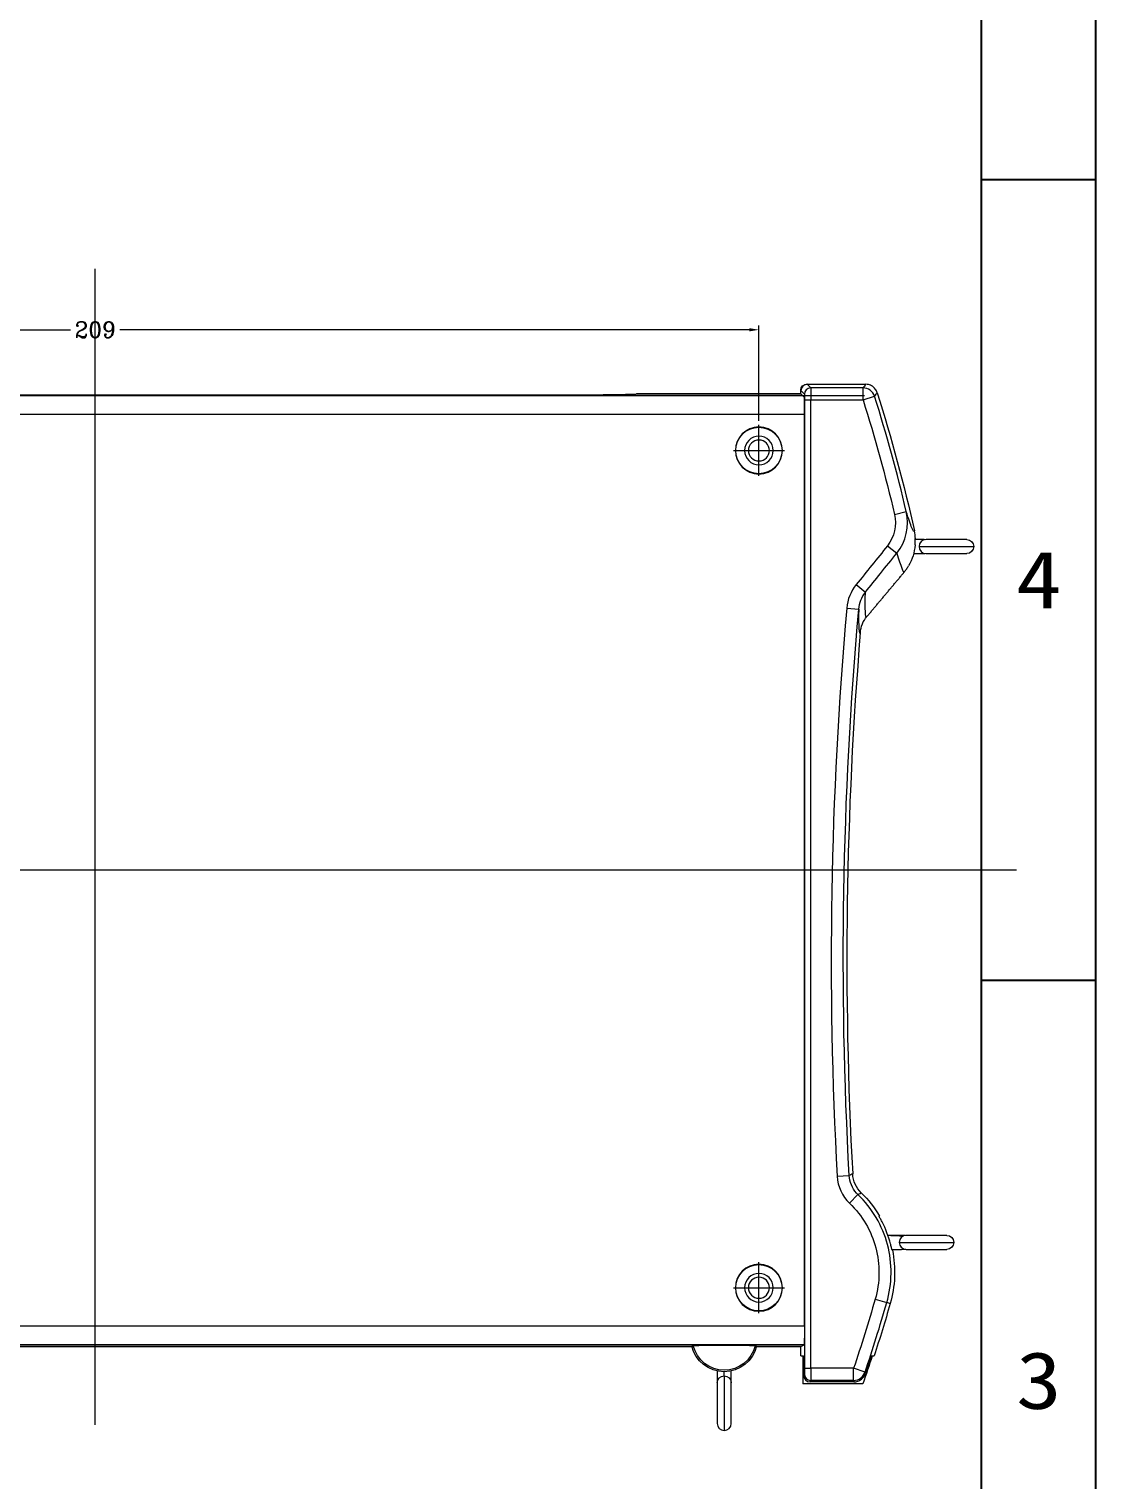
# Model space of a CAD drawing. Header units: millimetres. Extents: x -56 to 1013, y 0 to 900.
# Drawn here: x 845.4 to 1013.3, y 443.5 to 671.9 of the extents above; entities that cross this region are included whole.
import ezdxf
from ezdxf.enums import TextEntityAlignment as Align
from ezdxf.lldxf.tags import DXFTag

# ---------------------------------------------------------------- set-up
doc = ezdxf.new("R2010")
doc.units = ezdxf.units.MM
doc.header["$MEASUREMENT"] = 0
doc.layers.get('0').update_dxf_attribs({"linetype": 'CONTINUOUS'})
doc.layers.get('Defpoints').update_dxf_attribs({"linetype": 'CONTINUOUS'})
doc.layers.add('1', color=7, linetype='CONTINUOUS')
doc.styles.add('ROMANC', font='romanc.shx', dxfattribs={"bigfont": 'gbcbig.shx'})
doc.styles.add('TEXTSTYLE_0', font='txt', dxfattribs={"width": 0.8})
tags = doc.linetypes.add('CENTER', pattern=[47.5, 22, -8.5, 8.5, -8.5]).pattern_tags.tags
tags[10:11] = [DXFTag(74, 4), DXFTag(75, 0), DXFTag(340, '0'), DXFTag(46, 0.0), DXFTag(50, 0.0), DXFTag(44, 0.0), DXFTag(45, 0.0)]
tags[8:9] = [DXFTag(74, 4), DXFTag(75, 0), DXFTag(340, '0'), DXFTag(46, 0.0), DXFTag(50, 0.0), DXFTag(44, 0.0), DXFTag(45, 0.0)]
tags[6:7] = [DXFTag(74, 4), DXFTag(75, 0), DXFTag(340, '0'), DXFTag(46, 0.0), DXFTag(50, 0.0), DXFTag(44, 0.0), DXFTag(45, 0.0)]
tags[4:5] = [DXFTag(74, 4), DXFTag(75, 0), DXFTag(340, '0'), DXFTag(46, 0.0), DXFTag(50, 0.0), DXFTag(44, 0.0), DXFTag(45, 0.0)]
doc.dimstyles.new('YanXiu', dxfattribs={"dimtxt": 2.5, "dimasz": 1.5, "dimexe": 0.66, "dimexo": 0.66, "dimgap": 0.66, "dimtad": 0, "dimdec": 1, "dimzin": 0, "dimdsep": 46, "dimtxsty": 'ROMANC', "dimcen": 0, "dimclrd": 131, "dimclre": 131, "dimclrt": 42, "dimadec": 0, "dimazin": 0, "dimtfac": 1, "dimtdec": 4, "dimtofl": 0, "dimtmove": 0, "dimatfit": 3, "dimfxl": 1, "dimtolj": 1, "dimtzin": 0, "dimlwd": 0, "dimlwe": 0, "dimarcsym": 0})

# ---------------------------------------------------------------- blocks, each defined once
blk = doc.blocks.new('*D113')
at = {"color": 131, "lineweight": 5}
for p, q in [((751.28, 610.23), (751.28, 625.21)), ((752.78, 624.55), (851.91, 624.55)), ((958.78, 624.55), (859.65, 624.55)), ((960.28, 610.23), (960.28, 625.21))]:
    blk.add_line(p, q, dxfattribs=at)
at = {"color": 131, "lineweight": 18}
for points in [[(752.78, 624.8), (752.78, 624.3), (751.28, 624.55)], [(958.78, 624.8), (958.78, 624.3), (960.28, 624.55)]]:
    blk.add_solid(points, dxfattribs=at)
at = {"layer": 'Defpoints', "color": 0, "lineweight": 18}
for p in [(960.28, 624.55), (751.28, 609.57), (960.28, 609.57)]:
    blk.add_point(p, dxfattribs=at)
at = {"color": 42, "lineweight": 18, "insert": (855.78, 624.55), "char_height": 2.5, "attachment_point": 5, "style": 'ROMANC'}
blk.add_mtext('209', dxfattribs=at)
blk = doc.blocks.new('SUN_6HWZ35TKK40GSGJE8VEUYAXIAKM')
at = {"color": 7, "linetype": 'Continuous'}
for p, q in [((0, 0), (0, 420)), ((-10, 10), (-10, 410)), ((-10, 280), (0, 280)), ((-10, 210), (0, 210))]:
    blk.add_line(p, q, dxfattribs=at)
at = {"color": 2, "style": 'TEXTSTYLE_0', "width": 1.029662}
for s, p, p2 in [('4', (-6.99, 242.5), (-2.99, 242.5)), ('3', (-6.99, 172.5), (-2.99, 172.5))]:
    blk.add_text(s, height=5, dxfattribs=at).set_placement(p, p2, align=Align.FIT)

msp = doc.modelspace()

# ---------------------------------------------------------------- linework, layer by layer
at = {"layer": '1', "color": 1, "linetype": 'CENTER', "lineweight": 18, "ltscale": 0.0512}
msp.add_line((855.78, 452.2), (855.78, 634.15), dxfattribs=at)
at = {"layer": '1', "color": 0, "linetype": 'Continuous', "lineweight": 18}
for p, q in [((775.78, 614.33), (935.78, 614.33)), ((940.78, 614.37), (940.98, 614.47)), ((966.88, 614.47), (940.98, 614.47)), ((940.98, 614.47), (966.88, 614.47)), ((966.88, 614.47), (966.88, 615.07)), ((966.88, 614.47), (966.88, 614.97)), ((967.45, 613.9), (966.88, 614.47)), ((967.78, 615.97), (977.08, 615.97)), ((967.88, 615.97), (977.08, 615.97)), ((734.64, 614.21), (976.92, 614.21)), ((967.45, 467.81), (967.45, 613.9)), ((992.99, 591.53), (986.59, 591.53)), ((986.59, 589.33), (992.99, 589.33)), ((983.14, 586.4), (983.14, 586.4)), ((983.28, 586.57), (983.28, 586.57)), ((989.86, 482.03), (983.46, 482.03)), ((983.46, 479.83), (989.86, 479.83)), ((978.58, 471.98), (980.41, 471.45)), ((761.83, 464.55), (949.73, 464.55)), ((949.73, 464.55), (761.83, 464.55)), ((959.91, 464.55), (966.88, 464.55)), ((966.88, 464.55), (959.91, 464.55)), ((966.88, 464.55), (967.4, 464.81)), ((966.88, 463.05), (966.88, 464.55)), ((966.88, 463.05), (966.88, 464.55)), ((966.88, 463.05), (967.32, 463.05)), ((967.17, 463.05), (967.17, 458.68)), ((967.32, 459.98), (967.32, 463.05)), ((953.72, 460.69), (953.72, 458.83)), ((955.92, 458.83), (955.92, 460.69)), ((975.23, 458.98), (968.32, 458.98)), ((953.72, 458.83), (953.72, 452.43)), ((955.92, 452.43), (955.92, 458.83)), ((976.64, 458.68), (967.17, 458.68))]:
    msp.add_line(p, q, dxfattribs=at)
at = {"layer": '1', "color": 0, "linetype": 'Continuous', "lineweight": 13}
for p, q in [((966.88, 614.97), (967.44, 614.41)), ((968.44, 615.41), (967.88, 615.97)), ((976.67, 615.41), (968.44, 615.41)), ((976.67, 613.51), (976.67, 615.41)), ((967.46, 613.51), (967.46, 461.11)), ((967.46, 613.51), (968.46, 613.51)), ((968.46, 461.11), (968.46, 613.51)), ((968.46, 613.51), (976.67, 613.51)), ((976.67, 613.51), (978.48, 614.08)), ((967.44, 611.21), (744.12, 611.21)), ((981.63, 595.5), (983.48, 595.93)), ((980.53, 590.57), (981.99, 589.4)), ((985.49, 590.43), (994.09, 590.43)), ((975.59, 584.44), (977.04, 583.26)), ((974.11, 580.76), (976, 580.59)), ((972.6, 491.34), (974.5, 491.45)), ((974.55, 487.08), (975.87, 488.45)), ((982.36, 480.93), (990.96, 480.93)), ((744.11, 467.81), (967.45, 467.81)), ((967.39, 464.81), (744.17, 464.81)), ((954.82, 459.93), (954.82, 460.58)), ((954.82, 459.93), (954.82, 451.33)), ((967.44, 460.21), (967.32, 459.98)), ((967.46, 461.11), (968.46, 461.11)), ((968.32, 458.98), (968.44, 459.22)), ((968.44, 459.22), (975.19, 459.22)), ((975.19, 461.11), (968.46, 461.11)), ((975.19, 459.22), (975.19, 461.11)), ((976.99, 460.51), (975.19, 461.11))]:
    msp.add_line(p, q, dxfattribs=at)
at = {"layer": '1', "color": 1, "linetype": 'CENTER', "lineweight": 18, "ltscale": 0.146}
for p, q in [((960.28, 601.54), (960.28, 609.57)), ((956.26, 605.55), (964.29, 605.55)), ((960.28, 469.77), (960.28, 477.8)), ((956.26, 473.79), (964.29, 473.79))]:
    msp.add_line(p, q, dxfattribs=at)
at = {"layer": '1', "color": 1, "linetype": 'CENTER', "lineweight": 18, "ltscale": 0.204698}
msp.add_line((702.07, 539.55), (1000.81, 539.55), dxfattribs=at)
at = {"layer": '1', "color": 0, "linetype": 'Continuous', "lineweight": 18, "extrusion": (0, 0, -1)}
for centre, radius in [((-960.28, 605.55), 3.7), ((-960.28, 605.55), 2.25), ((-960.28, 605.55), 1.65), ((-960.28, 473.79), 3.7), ((-960.28, 473.79), 2.25), ((-960.28, 473.79), 1.65)]:
    msp.add_circle(centre, radius, dxfattribs=at)
at = {"layer": '1', "color": 0, "linetype": 'Continuous', "lineweight": 18}
for centre in [(960.28, 605.55), (960.28, 473.79)]:
    msp.add_circle(centre, 3.65, dxfattribs=at)
at = {"layer": '1', "color": 0, "linetype": 'Continuous', "lineweight": 18, "extrusion": (0, 0, -1)}
for centre, radius, start, end in [((-743.28, 539.55), 247.29, 162.3221, 167.5419), ((-743.28, 539.55), 247.29, 162.3221, 167.5419), ((-992.99, 590.43), 1.1, 90, 180), ((-992.99, 590.43), 1.1, 180, 270), ((-989.86, 480.93), 1.1, 90, 180), ((-989.86, 480.93), 1.1, 180, 270), ((-743.28, 539.55), 247.27, 196.0222, 198.0215), ((-743.28, 539.55), 247.27, 196.0222, 198.0215), ((-954.82, 465.83), 5.25, 193.6297, 346.3703), ((-743.28, 539.55), 246.98, 198.0437, 199.1135), ((-743.28, 539.55), 246.83, 198.0551, 198.7349), ((-954.82, 458.83), 1.1, 360, 90), ((-954.82, 458.83), 1.1, 90, 180)]:
    msp.add_arc(centre, radius, start, end, dxfattribs=at)
at = {"layer": '1', "color": 0, "linetype": 'Continuous', "lineweight": 13, "extrusion": (0, 0, -1)}
for centre, radius, start, end in [((-743.28, 539.55), 244.83, 162.418, 166.7908), ((-1596.49, 525.55), 622.93, 356.8614, 5.0687), ((-743.28, 539.55), 244.81, 196.0224, 198.6868), ((-954.82, 465.83), 5.01, 193.5897, 346.4103)]:
    msp.add_arc(centre, radius, start, end, dxfattribs=at)
at = {"layer": '1', "color": 0, "linetype": 'Continuous', "lineweight": 13}
for centre, radius, start, end in [((743.28, 539.55), 246.73, 13.2092, 17.582), ((1596.49, 525.55), 624.83, 174.9313, 183.1386), ((743.28, 539.55), 246.71, 341.3132, 343.9776)]:
    msp.add_arc(centre, radius, start, end, dxfattribs=at)
at = {"layer": '1', "color": 0, "linetype": 'Continuous', "lineweight": 18}
for centre, radius, start, end in [((986.59, 590.43), 1.1, 90, 180), ((986.59, 590.43), 1.1, 180, 270), ((1596.49, 525.55), 622.37, 175.26656, 183.11827), ((1596.49, 525.55), 622.37, 175.26656, 183.11827), ((983.46, 480.93), 1.1, 90, 180), ((983.46, 480.93), 1.1, 180, 270), ((954.82, 452.43), 1.1, 180, 270), ((954.82, 452.43), 1.1, 270, 0)]:
    msp.add_arc(centre, radius, start, end, dxfattribs=at)
at = {"layer": '1', "color": 0, "linetype": 'Continuous', "lineweight": 18, "extrusion": (0, 0, -1)}
for centre, major_axis, ratio, start_param, end_param in [((935.78, 614.37), (-5, 0), 0.008727, 3.159697, 4.712389), ((967.39, 467.81), (0, 3), 0.017455, 1.570795, 3.132866)]:
    msp.add_ellipse(centre, major_axis=major_axis, ratio=ratio, start_param=start_param, end_param=end_param, dxfattribs=at)
at = {"layer": '1', "color": 0, "linetype": 'Continuous', "lineweight": 18, "extrusion": (0, 5.90544e-17, -1)}
msp.add_ellipse((967.78, 615.07), major_axis=(-0.637, 0.637), ratio=0.999695, start_param=5.497935, end_param=7.068431, dxfattribs=at)
at = {"layer": '1', "color": 0, "linetype": 'Continuous', "lineweight": 18}
for centre, major_axis, ratio, start_param, end_param in [((967.88, 614.97), (-0.707, 0.707), 0.999695, 5.497939, 7.068431), ((968.32, 459.98), (0.447, 0.895), 0.999239, 2.034627, 3.604814)]:
    msp.add_ellipse(centre, major_axis=major_axis, ratio=ratio, start_param=start_param, end_param=end_param, dxfattribs=at)
at = {"layer": '1', "color": 0, "linetype": 'Continuous', "lineweight": 13}
for centre, major_axis, ratio, start_param, end_param in [((968.44, 614.41), (-0.707, -0.707), 0.999695, 3.927143, 5.497635), ((976.67, 613.51), (1.53, -1.12), 0.999766, 0.938941, 2.202651), ((968.44, 460.21), (-0.894, 0.447), 0.999239, 0.46383, 2.034018), ((975.19, 461.11), (-1.87, -0.35), 0.999369, 1.383691, 2.627956)]:
    msp.add_ellipse(centre, major_axis=major_axis, ratio=ratio, start_param=start_param, end_param=end_param, dxfattribs=at)
at = {"layer": '1', "color": 0, "linetype": 'Continuous', "lineweight": 13, "extrusion": (0, 0, -1)}
for centre, major_axis, ratio, start_param, end_param in [((967.44, 613.51), (0, 0.9), 0.017455, 0.017453, 1.570796), ((968.44, 613.51), (0, 1.9), 0.008268, 0.017453, 1.570796), ((967.44, 461.11), (0, 0.9), 0.017455, 1.570796, 3.106686), ((968.44, 461.11), (0, 1.9), 0.008268, 1.570796, 3.106686), ((713.59, 393.17), (40.02, 289.66), 0.911664, 1.217305, 1.218124)]:
    msp.add_ellipse(centre, major_axis=major_axis, ratio=ratio, start_param=start_param, end_param=end_param, dxfattribs=at)
at = {"layer": '1', "color": 0, "linetype": 'Continuous', "lineweight": 13}
for points in [[(977.08, 615.97), (976.95, 615.78), (976.81, 615.59), (976.67, 615.41)], [(981.63, 595.5), (982.03, 593.79), (981.63, 591.94), (980.53, 590.57)], [(981.99, 589.4), (983.46, 591.21), (984.01, 593.66), (983.48, 595.93)], [(980.53, 590.57), (978.88, 588.52), (977.24, 586.48), (975.59, 584.44)], [(981.99, 589.4), (982.63, 587.31), (983.01, 586.24), (983.14, 586.4)], [(975.59, 584.44), (974.74, 583.39), (974.23, 582.1), (974.11, 580.76)], [(976, 580.59), (976.08, 581.56), (976.44, 582.49), (977.04, 583.26)], [(977.24, 579.36), (977.03, 579.12), (976.96, 580.42), (977.04, 583.26)], [(976, 580.59), (975.92, 577.66), (976.02, 576.43), (976.25, 576.91)], [(972.6, 491.34), (972.69, 489.73), (973.39, 488.2), (974.55, 487.08)], [(975.04, 491.7), (974.86, 491.62), (974.68, 491.53), (974.5, 491.45)]]:
    msp.add_open_spline(points, degree=3, dxfattribs=at)
at = {"layer": '1', "color": 0, "linetype": 'Continuous', "lineweight": 18}
for points, knots in [([(978.89, 614.64), (978.83, 614.85), (978.73, 615.04), (978.47, 615.38), (978.31, 615.53), (977.96, 615.77), (977.76, 615.86), (977.4, 615.95), (977.24, 615.97), (977.08, 615.97)], [0, 0, 0, 0, 0.267507, 0.267507, 0.535016, 0.535016, 0.802499, 0.802499, 1, 1, 1, 1]), ([(978.89, 614.64), (978.83, 614.85), (978.73, 615.04), (978.47, 615.38), (978.31, 615.53), (977.96, 615.77), (977.76, 615.86), (977.4, 615.95), (977.24, 615.97), (977.08, 615.97)], [0, 0, 0, 0, 0.267507, 0.267507, 0.535016, 0.535016, 0.802499, 0.802499, 1, 1, 1, 1]), ([(984.85, 590.68), (984.86, 590.79), (984.87, 590.9), (984.87, 591.11), (984.88, 591.21), (984.88, 591.39), (984.87, 591.46), (984.87, 591.58), (984.87, 591.63), (984.87, 591.67), (984.87, 591.68), (984.87, 591.68)], [0, 0, 0, 0, 0.21392, 0.21392, 0.427838, 0.427838, 0.641877, 0.641877, 0.856669, 0.856669, 1, 1, 1, 1]), ([(986.49, 591.51), (986.36, 591.52), (986.08, 591.52), (985.55, 591.53), (985.11, 591.53), (984.91, 591.53)], [0, 0, 0, 0, 0.292075, 0.706117, 1, 1, 1, 1]), ([(984.64, 589.33), (984.75, 589.33), (985.12, 589.33), (985.72, 589.33), (986.17, 589.34), (986.4, 589.34), (986.47, 589.34)], [0, 0, 0, 0, 0.144267, 0.491831, 0.862252, 1, 1, 1, 1]), ([(983.28, 586.57), (983.28, 586.57), (983.29, 586.59), (983.34, 586.64), (983.37, 586.69), (983.45, 586.8), (983.5, 586.87), (983.6, 587.02), (983.66, 587.11), (983.76, 587.28), (983.81, 587.34), (983.85, 587.41)], [0, 0, 0, 0, 0.209127, 0.209127, 0.418031, 0.418031, 0.630372, 0.630372, 0.847724, 0.847724, 1, 1, 1, 1]), ([(976.25, 576.91), (976.28, 577.37), (976.39, 577.82), (976.74, 578.68), (976.99, 579.08), (977.29, 579.44)], [0, 0, 0, 0, 0.49605, 0.49605, 1, 1, 1, 1]), ([(976.25, 576.91), (976.28, 577.37), (976.39, 577.82), (976.74, 578.68), (976.99, 579.08), (977.29, 579.44)], [0, 0, 0, 0, 0.49605, 0.49605, 1, 1, 1, 1]), ([(979.68, 484.15), (979.62, 484.25), (979.57, 484.35), (979.47, 484.53), (979.43, 484.62), (979.34, 484.78), (979.31, 484.84), (979.25, 484.95), (979.23, 484.99), (979.21, 485.02), (979.21, 485.03), (979.21, 485.03)], [0, 0, 0, 0, 0.214922, 0.214922, 0.429849, 0.429849, 0.644706, 0.644706, 0.859613, 0.859613, 1, 1, 1, 1]), ([(983.36, 482.01), (983.23, 482.02), (982.95, 482.02), (982.18, 482.03), (981.27, 482.03), (980.61, 482.03), (980.5, 482.03)], [0, 0, 0, 0, 0.182216, 0.440522, 0.906448, 1, 1, 1, 1]), ([(982.95, 481.89), (982.91, 481.89), (982.6, 481.92), (981.89, 481.96), (981.16, 481.98), (980.73, 481.99)], [0, 0, 0, 0, 0.060961, 0.491535, 1, 1, 1, 1]), ([(981.25, 479.7), (981.25, 479.7), (981.24, 479.71), (981.22, 479.79), (981.21, 479.84), (981.18, 479.98), (981.16, 480.06), (981.11, 480.24), (981.09, 480.35), (981.04, 480.53), (981.02, 480.61), (981, 480.7)], [0, 0, 0, 0, 0.208983, 0.208983, 0.417845, 0.417845, 0.628569, 0.628569, 0.843584, 0.843584, 1, 1, 1, 1]), ([(981.24, 479.83), (981.44, 479.83), (981.91, 479.83), (982.59, 479.83), (983.06, 479.84), (983.32, 479.84), (983.41, 479.85)], [0, 0, 0, 0, 0.223589, 0.522269, 0.840591, 1, 1, 1, 1]), ([(980.95, 471.3), (980.87, 471.32), (980.8, 471.34), (980.63, 471.39), (980.53, 471.42), (980.42, 471.45), (980.42, 471.45), (980.41, 471.45)], [0, 0, 0, 0, 0.413174, 0.413174, 0.963056, 0.963056, 1, 1, 1, 1]), ([(949.95, 464.65), (949.93, 464.65), (949.91, 464.64), (949.83, 464.62), (949.77, 464.61), (949.72, 464.59)], [0, 0, 0, 0, 0.247533, 0.247533, 1, 1, 1, 1]), ([(959.69, 464.65), (959.65, 464.66), (959.1, 464.67), (957.31, 464.69), (956.06, 464.69), (953.57, 464.69), (952.33, 464.69), (950.53, 464.67), (949.99, 464.66), (949.95, 464.65)], [0, 0, 0, 0, 0.25, 0.25, 0.5, 0.5, 0.75, 0.75, 1, 1, 1, 1]), ([(959.92, 464.59), (959.86, 464.61), (959.8, 464.62), (959.73, 464.64), (959.71, 464.65), (959.69, 464.65)], [0, 0, 0, 0, 0.752467, 0.752467, 1, 1, 1, 1]), ([(977.95, 463.05), (978, 463.05), (978.05, 463.05), (978.1, 463.05), (978.11, 463.05), (978.22, 463.05), (978.32, 463.05), (978.42, 463.05)], [0, 0, 0, 0, 0.303941, 0.303941, 0.339851, 0.339851, 1, 1, 1, 1]), ([(975.23, 458.98), (975.44, 458.98), (975.66, 459.02), (976.06, 459.16), (976.25, 459.27), (976.58, 459.53), (976.73, 459.69), (976.92, 460), (976.98, 460.13), (977.03, 460.27)], [0, 0, 0, 0, 0.271377, 0.271377, 0.542751, 0.542751, 0.814162, 0.814162, 1, 1, 1, 1])]:
    msp.add_open_spline(points, degree=3, knots=knots, dxfattribs=at)
at = {"layer": '1', "color": 0, "linetype": 'Continuous', "lineweight": 13}
for points, knots in [([(978.48, 614.08), (978.5, 614.1), (978.52, 614.12), (978.6, 614.24), (978.66, 614.32), (978.78, 614.49), (978.84, 614.57), (978.89, 614.64)], [0, 0, 0, 0, 0.11823, 0.11823, 0.591151, 0.591151, 1, 1, 1, 1]), ([(984.75, 592.9), (984.69, 592.7), (984.56, 592.86), (984.14, 593.89), (983.85, 594.78), (983.48, 595.93)], [0, 0, 0, 0, 0.5, 0.5, 1, 1, 1, 1]), ([(977.04, 583.26), (977.84, 584.25), (978.63, 585.23), (980.28, 587.28), (981.13, 588.34), (981.99, 589.4)], [0, 0, 0, 0, 0.482162, 0.482162, 1, 1, 1, 1]), ([(975.87, 488.45), (975.79, 488.53), (975.71, 488.61), (975.63, 488.7), (975.3, 489.07), (975.02, 489.51), (974.64, 490.44), (974.52, 490.95), (974.5, 491.45)], [0, 0, 0, 0, 0.100017, 0.100017, 0.100017, 0.550008, 0.550008, 1, 1, 1, 1]), ([(975.87, 488.45), (975.93, 488.48), (975.99, 488.51), (976.16, 488.61), (976.27, 488.67), (976.39, 488.73)], [0, 0, 0, 0, 0.33951, 0.33951, 1, 1, 1, 1]), ([(974.55, 487.08), (976.55, 485.17), (977.99, 482.72), (979.38, 477.46), (979.34, 474.64), (978.58, 471.98)], [0, 0, 0, 0, 0.5, 0.5, 1, 1, 1, 1]), ([(980.41, 471.45), (981.26, 474.44), (981.3, 477.62), (979.74, 483.54), (978.11, 486.3), (975.87, 488.45)], [0, 0, 0, 0, 0.5, 0.5, 1, 1, 1, 1]), ([(977.03, 460.27), (977.02, 460.32), (977.01, 460.36), (977, 460.44), (976.99, 460.47), (976.99, 460.51)], [0, 0, 0, 0, 0.572514, 0.572514, 1, 1, 1, 1])]:
    msp.add_open_spline(points, degree=3, knots=knots, dxfattribs=at)
at = {"layer": '1', "color": 0, "linetype": 'Continuous', "lineweight": 18}
for points, degree in [([(984.91, 591.68), (984.89, 592.09), (984.84, 592.49), (984.75, 592.9)], 3), ([(984.91, 591.68), (984.89, 592.09), (984.84, 592.49), (984.75, 592.9)], 3), ([(984.91, 591.68), (984.9, 591.68), (984.89, 591.68), (984.87, 591.68)], 3), ([(984.85, 590.68), (984.77, 589.54), (984.43, 588.41), (983.85, 587.41)], 3), ([(977.28, 579.41), (980.24, 582.94), (983.21, 586.47)], 2), ([(977.28, 579.41), (980.24, 582.94), (983.21, 586.47)], 2), ([(983.14, 586.44), (983.26, 586.58)], 1), ([(983.17, 586.45), (983.2, 586.49), (983.24, 586.53), (983.27, 586.57)], 3), ([(976.39, 488.73), (975.58, 489.52), (975.11, 490.58), (975.04, 491.7)], 3), ([(976.39, 488.73), (975.58, 489.52), (975.11, 490.58), (975.04, 491.7)], 3), ([(976.39, 488.73), (977.5, 487.64), (978.46, 486.42), (979.25, 485.06)], 3), ([(976.39, 488.73), (977.49, 487.65), (978.47, 486.4), (979.25, 485.06)], 3), ([(979.21, 485.03), (979.22, 485.04), (979.24, 485.05), (979.25, 485.06)], 3), ([(981, 480.7), (980.68, 481.89), (980.24, 483.04), (979.68, 484.15)], 3), ([(981.3, 479.7), (981.86, 476.9), (981.73, 474.03), (980.95, 471.3)], 3), ([(981.3, 479.7), (981.86, 476.9), (981.73, 474.03), (980.95, 471.3)], 3), ([(981.25, 479.7), (981.27, 479.7), (981.28, 479.7), (981.3, 479.7)], 3)]:
    msp.add_open_spline(points, degree=degree, dxfattribs=at)

# ---------------------------------------------------------------- block references
at = {"xscale": 1.8, "yscale": 1.8, "zscale": 1.8}
msp.add_blockref('SUN_6HWZ35TKK40GSGJE8VEUYAXIAKM', (1013.34, 144.22), dxfattribs=at)

# ---------------------------------------------------------------- dimensions: what is measured, and where the dimension line sits
at = {"lineweight": 18}
dim = msp.add_linear_dim(base=(960.28, 624.55), p1=(751.28, 609.57), p2=(960.28, 609.57), dimstyle='YanXiu', dxfattribs=at)
dim.commit()
dim.dimension.update_dxf_attribs({"geometry": '*D113', "text_midpoint": (855.78, 624.55), "dimtype": 160})

doc.saveas('drawing.dxf')
